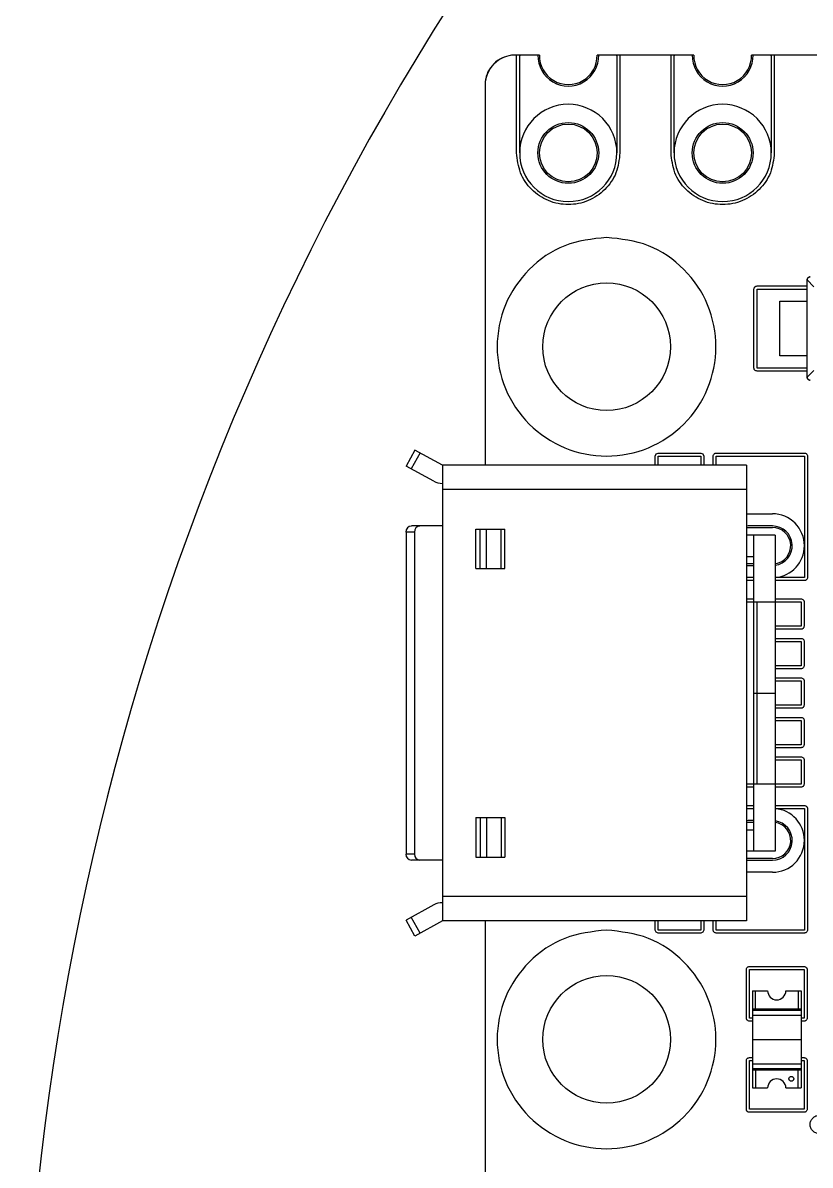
# Model space of a CAD drawing. Header units: millimetres. Extents: x -45 to 54, y -60 to 45.
# Drawn here: x -45 to -32.05, y 5.05 to 23.85 of the extents above; entities that cross this region are included whole.
import ezdxf

# ---------------------------------------------------------------- set-up
doc = ezdxf.new("R2010")
doc.units = ezdxf.units.MM

msp = doc.modelspace()

# ---------------------------------------------------------------- linework, layer by layer
at = {"color": 7, "linetype": 'Continuous', "lineweight": 25}
for p, q in [((-36.895, 23.318), (-36.961, 23.316)), ((-36.875, 23.318), (-36.895, 23.318)), ((-36.875, 23.308), (-36.875, 23.318)), ((-36.5, 23.318), (-36.874, 23.318)), ((-35.177, 23.318), (-35.551, 23.318)), ((-34.335, 23.318), (-35.176, 23.318)), ((-35.176, 23.318), (-35.175, 23.308)), ((-34.335, 23.308), (-34.335, 23.318)), ((-33.96, 23.318), (-34.334, 23.318)), ((-32.637, 23.318), (-33.011, 23.318)), ((-31.795, 23.318), (-32.636, 23.318)), ((-32.636, 23.318), (-32.635, 23.308)), ((-36.875, 21.708), (-36.875, 23.308)), ((-36.825, 21.708), (-36.825, 23.308)), ((-35.225, 23.308), (-35.225, 21.708)), ((-35.175, 23.308), (-35.175, 21.708)), ((-34.335, 21.708), (-34.335, 23.308)), ((-34.285, 21.708), (-34.285, 23.308)), ((-32.685, 23.308), (-32.685, 21.708)), ((-32.635, 23.308), (-32.635, 21.708)), ((-37.393, 22.883), (-37.395, 22.818)), ((-37.395, 22.818), (-37.395, 16.568)), ((-31.983, 19.506), (-32.095, 19.618)), ((-32.095, 18.018), (-32.095, 19.618)), ((-32.095, 19.618), (-32.095, 19.618)), ((-32.095, 19.268), (-32.095, 19.618)), ((-32.97, 18.168), (-32.97, 19.468)), ((-32.92, 19.518), (-32.095, 19.518)), ((-32.92, 18.168), (-32.92, 19.468)), ((-32.92, 19.468), (-32.095, 19.468)), ((-32.545, 18.368), (-32.545, 19.268)), ((-32.545, 19.268), (-32.095, 19.268)), ((-32.095, 18.368), (-32.545, 18.368)), ((-32.095, 18.018), (-32.095, 18.368)), ((-32.095, 18.168), (-32.92, 18.168)), ((-32.095, 18.118), (-32.92, 18.118)), ((-31.983, 18.129), (-32.095, 18.018)), ((-32.095, 18.018), (-32.095, 18.018)), ((-38.551, 16.818), (-38.695, 16.555)), ((-38.464, 16.77), (-38.608, 16.507)), ((-38.095, 16.568), (-38.551, 16.818)), ((-34.595, 16.718), (-34.581, 16.753)), ((-34.581, 16.753), (-34.545, 16.768)), ((-34.545, 16.768), (-33.845, 16.768)), ((-33.845, 16.768), (-33.81, 16.753)), ((-33.81, 16.753), (-33.795, 16.718)), ((-33.59, 16.768), (-32.14, 16.768)), ((-38.24, 16.305), (-38.695, 16.555)), ((-33.095, 16.568), (-38.095, 16.568)), ((-38.095, 16.568), (-38.095, 9.068)), ((-34.595, 16.568), (-34.595, 16.718)), ((-34.545, 16.568), (-34.545, 16.718)), ((-34.545, 16.718), (-33.845, 16.718)), ((-33.845, 16.718), (-33.845, 16.568)), ((-33.795, 16.718), (-33.795, 16.568)), ((-33.64, 16.568), (-33.64, 16.718)), ((-33.59, 16.718), (-32.14, 16.718)), ((-33.59, 16.568), (-33.59, 16.718)), ((-33.095, 16.568), (-33.095, 9.068)), ((-32.14, 16.718), (-32.14, 14.718)), ((-32.09, 16.718), (-32.09, 14.718)), ((-33.095, 16.168), (-38.095, 16.168)), ((-33.095, 15.767), (-33.065, 15.768)), ((-33.065, 15.768), (-32.665, 15.768)), ((-38.695, 15.468), (-38.695, 10.168)), ((-38.554, 15.468), (-38.695, 15.468)), ((-38.095, 15.568), (-38.607, 15.568)), ((-38.554, 15.468), (-38.554, 10.168)), ((-37.545, 15.518), (-37.069, 15.518)), ((-37.545, 14.868), (-37.545, 15.518)), ((-37.473, 14.868), (-37.473, 15.518)), ((-37.369, 14.868), (-37.369, 15.518)), ((-37.132, 14.868), (-37.132, 15.518)), ((-37.069, 14.868), (-37.069, 15.518)), ((-33.065, 15.568), (-33.095, 15.566)), ((-33.095, 15.541), (-33.065, 15.543)), ((-32.62, 15.418), (-33.095, 15.418)), ((-32.665, 15.568), (-33.065, 15.568)), ((-33.065, 15.543), (-32.665, 15.543)), ((-32.97, 10.218), (-32.97, 15.418)), ((-32.62, 15.418), (-32.62, 10.218)), ((-33.095, 15.068), (-32.97, 15.068)), ((-37.545, 14.868), (-37.069, 14.868)), ((-33.065, 14.943), (-33.095, 14.944)), ((-33.095, 14.919), (-33.065, 14.918)), ((-32.97, 14.943), (-33.065, 14.943)), ((-33.065, 14.918), (-32.97, 14.918)), ((-33.065, 14.718), (-33.095, 14.719)), ((-32.97, 14.718), (-33.095, 14.718)), ((-32.97, 14.668), (-33.095, 14.668)), ((-32.14, 14.718), (-32.62, 14.718)), ((-32.14, 14.668), (-32.62, 14.668)), ((-33.095, 14.368), (-32.97, 14.368)), ((-33.095, 14.318), (-32.195, 14.318)), ((-32.92, 11.318), (-32.92, 14.318)), ((-32.62, 14.368), (-32.195, 14.368)), ((-32.195, 14.318), (-32.195, 13.918)), ((-32.145, 14.318), (-32.145, 13.918)), ((-32.195, 13.918), (-32.62, 13.918)), ((-32.195, 13.868), (-32.62, 13.868)), ((-32.62, 13.718), (-32.195, 13.718)), ((-32.62, 13.668), (-32.195, 13.668)), ((-32.195, 13.668), (-32.195, 13.268)), ((-32.145, 13.668), (-32.145, 13.268)), ((-32.195, 13.268), (-32.62, 13.268)), ((-32.195, 13.218), (-32.62, 13.218)), ((-32.62, 13.068), (-32.195, 13.068)), ((-32.62, 13.018), (-32.195, 13.018)), ((-32.195, 13.018), (-32.195, 12.618)), ((-32.145, 13.018), (-32.145, 12.618)), ((-32.97, 12.818), (-32.62, 12.818)), ((-32.195, 12.618), (-32.62, 12.618)), ((-32.195, 12.568), (-32.62, 12.568)), ((-32.62, 12.418), (-32.195, 12.418)), ((-32.62, 12.368), (-32.195, 12.368)), ((-32.195, 12.368), (-32.195, 11.968)), ((-32.145, 12.368), (-32.145, 11.968)), ((-32.195, 11.968), (-32.62, 11.968)), ((-32.195, 11.918), (-32.62, 11.918)), ((-32.62, 11.768), (-32.195, 11.768)), ((-32.62, 11.718), (-32.195, 11.718)), ((-32.195, 11.718), (-32.195, 11.318)), ((-32.145, 11.718), (-32.145, 11.318)), ((-32.195, 11.318), (-33.095, 11.318)), ((-32.97, 11.268), (-33.095, 11.268)), ((-32.195, 11.268), (-32.62, 11.268)), ((-33.095, 10.968), (-32.97, 10.968)), ((-33.095, 10.918), (-32.97, 10.918)), ((-33.095, 10.917), (-33.065, 10.918)), ((-32.62, 10.968), (-32.14, 10.968)), ((-32.62, 10.918), (-32.14, 10.918)), ((-32.14, 10.918), (-32.14, 8.918)), ((-32.09, 10.918), (-32.09, 8.918)), ((-37.545, 10.768), (-37.069, 10.768)), ((-37.545, 10.768), (-37.545, 10.118)), ((-37.473, 10.768), (-37.473, 10.118)), ((-37.369, 10.768), (-37.369, 10.118)), ((-37.132, 10.768), (-37.132, 10.118)), ((-37.069, 10.768), (-37.069, 10.118)), ((-33.065, 10.718), (-33.095, 10.716)), ((-32.97, 10.718), (-33.065, 10.718)), ((-33.095, 10.691), (-33.065, 10.693)), ((-33.095, 10.568), (-32.97, 10.568)), ((-33.065, 10.693), (-32.97, 10.693)), ((-38.554, 10.168), (-38.695, 10.168)), ((-32.62, 10.218), (-33.095, 10.218)), ((-38.095, 10.068), (-38.607, 10.068)), ((-37.545, 10.118), (-37.069, 10.118)), ((-33.065, 10.093), (-33.095, 10.094)), ((-33.095, 10.069), (-33.065, 10.068)), ((-32.665, 10.093), (-33.065, 10.093)), ((-33.065, 10.068), (-32.665, 10.068)), ((-33.065, 9.868), (-33.095, 9.869)), ((-32.665, 9.868), (-33.065, 9.868)), ((-33.095, 9.468), (-38.095, 9.468)), ((-38.24, 9.331), (-38.695, 9.081)), ((-38.551, 8.818), (-38.695, 9.081)), ((-38.464, 8.866), (-38.608, 9.129)), ((-38.095, 9.068), (-38.551, 8.818)), ((-33.095, 9.068), (-38.095, 9.068)), ((-37.395, 9.068), (-37.395, 2.818)), ((-34.595, 8.918), (-34.595, 9.068)), ((-34.545, 8.918), (-34.545, 9.068)), ((-33.845, 9.068), (-33.845, 8.918)), ((-33.795, 9.068), (-33.795, 8.918)), ((-33.64, 8.918), (-33.64, 9.068)), ((-33.59, 8.918), (-33.59, 9.068)), ((-34.581, 8.883), (-34.595, 8.918)), ((-34.545, 8.868), (-34.581, 8.883)), ((-33.845, 8.918), (-34.545, 8.918)), ((-33.845, 8.868), (-34.545, 8.868)), ((-33.81, 8.883), (-33.845, 8.868)), ((-33.795, 8.918), (-33.81, 8.883)), ((-32.14, 8.918), (-33.59, 8.918)), ((-32.14, 8.868), (-33.59, 8.868)), ((-33.045, 8.318), (-32.145, 8.318)), ((-33.095, 7.468), (-33.095, 8.268)), ((-33.045, 7.468), (-33.045, 8.268)), ((-33.045, 8.268), (-32.145, 8.268)), ((-32.145, 8.268), (-32.145, 7.468)), ((-32.095, 8.268), (-32.095, 7.468)), ((-32.995, 7.918), (-32.995, 6.318)), ((-32.995, 7.918), (-32.745, 7.918)), ((-32.945, 7.618), (-32.945, 7.918)), ((-32.445, 7.918), (-32.195, 7.918)), ((-32.245, 7.918), (-32.245, 7.618)), ((-32.195, 7.918), (-32.195, 6.318)), ((-32.995, 7.618), (-32.195, 7.618)), ((-32.995, 7.598), (-32.195, 7.598)), ((-32.995, 7.468), (-33.045, 7.468)), ((-32.995, 7.418), (-33.045, 7.418)), ((-32.995, 7.518), (-32.195, 7.518)), ((-32.145, 7.468), (-32.195, 7.468)), ((-32.145, 7.418), (-32.195, 7.418)), ((-32.995, 7.118), (-32.195, 7.118)), ((-33.045, 6.818), (-32.995, 6.818)), ((-32.195, 6.818), (-32.145, 6.818)), ((-33.095, 5.968), (-33.095, 6.768)), ((-33.045, 6.768), (-32.995, 6.768)), ((-33.045, 5.968), (-33.045, 6.768)), ((-32.995, 6.717), (-32.195, 6.717)), ((-32.995, 6.638), (-32.195, 6.638)), ((-32.995, 6.618), (-32.195, 6.618)), ((-32.945, 6.618), (-32.945, 6.318)), ((-32.245, 6.318), (-32.245, 6.618)), ((-32.195, 6.768), (-32.145, 6.768)), ((-32.145, 6.768), (-32.145, 5.968)), ((-32.095, 6.768), (-32.095, 5.968)), ((-32.995, 6.318), (-32.745, 6.318)), ((-32.445, 6.318), (-32.195, 6.318)), ((-32.145, 5.968), (-33.045, 5.968)), ((-32.145, 5.918), (-33.045, 5.918))]:
    msp.add_line(p, q, dxfattribs=at)
for centre, radius in [((-36.025, 21.708), 0.5), ((-33.485, 21.708), 0.5), ((-36.025, 21.708), 0.475), ((-33.485, 21.708), 0.475), ((-35.395, 18.518), 1.05), ((-35.395, 7.118), 1.05), ((-32.355, 6.468), 0.04), ((-32.355, 6.468), 0.04)]:
    msp.add_circle(centre, radius, dxfattribs=at)
for centre, radius, start, end in [((0, 0), 45, 58.796, 306.9542), ((-36.895, 22.818), 0.5, 90.0002, 179.9998), ((-36.025, 23.308), 0.8, 179.2838, 180), ((-36.025, 23.308), 0.5, 178.854, 1.146), ((-36.025, 23.308), 0.475, 178.7937, 1.2063), ((-36.025, 23.308), 0.8, 0, 0.7162), ((-33.485, 23.308), 0.8, 179.2838, 180), ((-33.485, 23.308), 0.5, 178.854, 1.146), ((-33.485, 23.308), 0.475, 178.7937, 1.2063), ((-33.485, 23.308), 0.8, 0, 0.7162), ((-36.025, 21.708), 0.8, 90.0001, 179.9999), ((-36.025, 21.708), 0.8, 359.9999, 90.0001), ((-33.485, 21.708), 0.8, 90.0001, 179.9999), ((-33.485, 21.708), 0.8, 359.9999, 90.0001), ((-36.025, 21.708), 0.8, 180, 0), ((-33.485, 21.708), 0.8, 180, 0), ((-38.095, 16.568), 0.3, 241.2509, 270), ((-32.665, 15.243), 0.525, 360, 90.0001), ((-38.601, 15.473), 0.0947, 93.8114, 183.3612), ((-38.46, 15.473), 0.0947, 93.8114, 183.3612), ((-32.665, 15.243), 0.325, 277.9588, 90), ((-32.665, 15.243), 0.3, 278.6269, 90), ((-32.665, 15.243), 0.525, 274.9171, 360), ((-32.665, 10.393), 0.525, 360, 85.083), ((-32.665, 10.393), 0.325, 270, 82.0412), ((-32.665, 10.393), 0.3, 270, 81.3731), ((-32.665, 10.393), 0.525, 270, 360), ((-38.601, 10.162), 0.0947, 176.6388, 266.1886), ((-38.46, 10.162), 0.0947, 176.6388, 266.1886), ((-38.095, 9.068), 0.3, 90, 118.7491), ((-32.595, 7.918), 0.15, 180, 0), ((-32.595, 6.318), 0.15, 0, 180)]:
    msp.add_arc(centre, radius, start, end, dxfattribs=at)
for points, knots in [([(-36.961, 23.316), (-37.015, 23.304), (-37.123, 23.28), (-37.256, 23.178), (-37.358, 23.045), (-37.381, 22.937), (-37.393, 22.883)], [0, 0, 0, 0, 0.249768, 0.499975, 0.749769, 1, 1, 1, 1]), ([(-32.095, 19.618), (-32.094, 19.625), (-32.092, 19.639), (-32.079, 19.656), (-32.062, 19.665), (-32.051, 19.667), (-32.045, 19.667)], [0, 0, 0, 0, 0.279628, 0.559257, 0.779628, 1, 1, 1, 1]), ([(-32.97, 19.468), (-32.97, 19.474), (-32.968, 19.488), (-32.958, 19.501), (-32.949, 19.51), (-32.937, 19.516), (-32.927, 19.517), (-32.92, 19.518)], [0, 0, 0, 0, 0.249526, 0.499052, 0.62441, 0.746441, 1, 1, 1, 1]), ([(-32.92, 18.118), (-32.927, 18.119), (-32.94, 18.12), (-32.954, 18.13), (-32.962, 18.14), (-32.969, 18.151), (-32.97, 18.161), (-32.97, 18.168)], [0, 0, 0, 0, 0.249526, 0.499052, 0.62441, 0.746441, 1, 1, 1, 1]), ([(-32.095, 18.018), (-32.094, 18.011), (-32.092, 17.996), (-32.079, 17.98), (-32.062, 17.97), (-32.051, 17.969), (-32.045, 17.968)], [0, 0, 0, 0, 0.279628, 0.559257, 0.779628, 1, 1, 1, 1]), ([(-33.64, 16.718), (-33.64, 16.724), (-33.638, 16.738), (-33.628, 16.751), (-33.619, 16.76), (-33.607, 16.766), (-33.597, 16.767), (-33.59, 16.768)], [0, 0, 0, 0, 0.249526, 0.499052, 0.62441, 0.746441, 1, 1, 1, 1]), ([(-32.14, 16.768), (-32.134, 16.767), (-32.121, 16.766), (-32.107, 16.756), (-32.099, 16.746), (-32.092, 16.734), (-32.091, 16.725), (-32.09, 16.718)], [0, 0, 0, 0, 0.249526, 0.499052, 0.62441, 0.746441, 1, 1, 1, 1]), ([(-32.09, 14.718), (-32.091, 14.711), (-32.093, 14.698), (-32.103, 14.684), (-32.112, 14.676), (-32.124, 14.67), (-32.134, 14.669), (-32.14, 14.668)], [0, 0, 0, 0, 0.2495261, 0.4990522, 0.6244104, 0.7464411, 1, 1, 1, 1]), ([(-32.195, 14.368), (-32.189, 14.367), (-32.176, 14.366), (-32.162, 14.356), (-32.154, 14.346), (-32.147, 14.334), (-32.146, 14.325), (-32.145, 14.318)], [0, 0, 0, 0, 0.249526, 0.499052, 0.62441, 0.746441, 1, 1, 1, 1]), ([(-32.145, 13.918), (-32.146, 13.911), (-32.148, 13.898), (-32.158, 13.884), (-32.167, 13.876), (-32.179, 13.87), (-32.189, 13.869), (-32.195, 13.868)], [0, 0, 0, 0, 0.249526, 0.499052, 0.62441, 0.746441, 1, 1, 1, 1]), ([(-32.195, 13.718), (-32.189, 13.717), (-32.176, 13.716), (-32.162, 13.706), (-32.154, 13.696), (-32.147, 13.684), (-32.146, 13.675), (-32.145, 13.668)], [0, 0, 0, 0, 0.249526, 0.499052, 0.62441, 0.746441, 1, 1, 1, 1]), ([(-32.145, 13.268), (-32.146, 13.261), (-32.148, 13.248), (-32.158, 13.234), (-32.167, 13.226), (-32.179, 13.22), (-32.189, 13.219), (-32.195, 13.218)], [0, 0, 0, 0, 0.249526, 0.499052, 0.62441, 0.746441, 1, 1, 1, 1]), ([(-32.195, 13.068), (-32.189, 13.067), (-32.176, 13.066), (-32.162, 13.056), (-32.154, 13.046), (-32.147, 13.034), (-32.146, 13.025), (-32.145, 13.018)], [0, 0, 0, 0, 0.2495261, 0.4990522, 0.6244104, 0.7464411, 1, 1, 1, 1]), ([(-32.145, 12.618), (-32.146, 12.611), (-32.148, 12.598), (-32.158, 12.584), (-32.167, 12.576), (-32.179, 12.57), (-32.189, 12.569), (-32.195, 12.568)], [0, 0, 0, 0, 0.249526, 0.499052, 0.62441, 0.746441, 1, 1, 1, 1]), ([(-32.195, 12.418), (-32.189, 12.417), (-32.176, 12.416), (-32.162, 12.406), (-32.154, 12.396), (-32.147, 12.384), (-32.146, 12.375), (-32.145, 12.368)], [0, 0, 0, 0, 0.249526, 0.499052, 0.62441, 0.746441, 1, 1, 1, 1]), ([(-32.145, 11.968), (-32.146, 11.961), (-32.148, 11.948), (-32.158, 11.934), (-32.167, 11.926), (-32.179, 11.92), (-32.189, 11.919), (-32.195, 11.918)], [0, 0, 0, 0, 0.249526, 0.499052, 0.62441, 0.746441, 1, 1, 1, 1]), ([(-32.195, 11.768), (-32.189, 11.767), (-32.176, 11.766), (-32.162, 11.756), (-32.154, 11.746), (-32.147, 11.734), (-32.146, 11.725), (-32.145, 11.718)], [0, 0, 0, 0, 0.249526, 0.499052, 0.62441, 0.746441, 1, 1, 1, 1]), ([(-32.145, 11.318), (-32.146, 11.311), (-32.148, 11.298), (-32.158, 11.284), (-32.167, 11.276), (-32.179, 11.27), (-32.189, 11.269), (-32.195, 11.268)], [0, 0, 0, 0, 0.249526, 0.499052, 0.62441, 0.746441, 1, 1, 1, 1]), ([(-32.14, 10.968), (-32.134, 10.967), (-32.121, 10.966), (-32.107, 10.956), (-32.099, 10.946), (-32.092, 10.934), (-32.091, 10.925), (-32.09, 10.918)], [0, 0, 0, 0, 0.249526, 0.499052, 0.62441, 0.746441, 1, 1, 1, 1]), ([(-33.59, 8.868), (-33.597, 8.869), (-33.61, 8.87), (-33.624, 8.88), (-33.632, 8.89), (-33.639, 8.901), (-33.64, 8.911), (-33.64, 8.918)], [0, 0, 0, 0, 0.249526, 0.499052, 0.62441, 0.746441, 1, 1, 1, 1]), ([(-32.09, 8.918), (-32.091, 8.911), (-32.093, 8.898), (-32.103, 8.884), (-32.112, 8.876), (-32.124, 8.87), (-32.134, 8.869), (-32.14, 8.868)], [0, 0, 0, 0, 0.249526, 0.499052, 0.62441, 0.746441, 1, 1, 1, 1]), ([(-33.095, 8.268), (-33.095, 8.274), (-33.093, 8.288), (-33.083, 8.301), (-33.074, 8.31), (-33.062, 8.316), (-33.052, 8.317), (-33.045, 8.318)], [0, 0, 0, 0, 0.249526, 0.499052, 0.62441, 0.746441, 1, 1, 1, 1]), ([(-32.145, 8.318), (-32.139, 8.317), (-32.126, 8.316), (-32.112, 8.306), (-32.104, 8.296), (-32.097, 8.284), (-32.096, 8.275), (-32.095, 8.268)], [0, 0, 0, 0, 0.249526, 0.499052, 0.62441, 0.746441, 1, 1, 1, 1]), ([(-33.045, 7.418), (-33.052, 7.419), (-33.065, 7.42), (-33.079, 7.43), (-33.087, 7.44), (-33.094, 7.451), (-33.095, 7.461), (-33.095, 7.468)], [0, 0, 0, 0, 0.2495261, 0.4990522, 0.6244104, 0.7464411, 1, 1, 1, 1]), ([(-32.095, 7.468), (-32.096, 7.461), (-32.098, 7.448), (-32.108, 7.434), (-32.117, 7.426), (-32.129, 7.42), (-32.139, 7.419), (-32.145, 7.418)], [0, 0, 0, 0, 0.249526, 0.499052, 0.62441, 0.746441, 1, 1, 1, 1]), ([(-33.095, 6.768), (-33.095, 6.774), (-33.093, 6.788), (-33.083, 6.801), (-33.074, 6.81), (-33.062, 6.816), (-33.052, 6.817), (-33.045, 6.818)], [0, 0, 0, 0, 0.249526, 0.499052, 0.62441, 0.746441, 1, 1, 1, 1]), ([(-32.145, 6.818), (-32.139, 6.817), (-32.126, 6.816), (-32.112, 6.806), (-32.104, 6.796), (-32.097, 6.784), (-32.096, 6.775), (-32.095, 6.768)], [0, 0, 0, 0, 0.249526, 0.499052, 0.62441, 0.746441, 1, 1, 1, 1]), ([(-33.045, 5.918), (-33.052, 5.919), (-33.065, 5.92), (-33.079, 5.93), (-33.087, 5.94), (-33.094, 5.951), (-33.095, 5.961), (-33.095, 5.968)], [0, 0, 0, 0, 0.249526, 0.499052, 0.62441, 0.746441, 1, 1, 1, 1]), ([(-32.095, 5.968), (-32.096, 5.961), (-32.098, 5.948), (-32.108, 5.934), (-32.117, 5.926), (-32.129, 5.92), (-32.139, 5.919), (-32.145, 5.918)], [0, 0, 0, 0, 0.249526, 0.499052, 0.62441, 0.746441, 1, 1, 1, 1]), ([(-31.895, 5.868), (-31.915, 5.866), (-31.955, 5.862), (-32.004, 5.826), (-32.038, 5.777), (-32.049, 5.718), (-32.039, 5.659), (-32.004, 5.609), (-31.955, 5.575), (-31.896, 5.564), (-31.836, 5.575), (-31.787, 5.609), (-31.753, 5.659), (-31.742, 5.718), (-31.752, 5.777), (-31.787, 5.826), (-31.836, 5.862), (-31.876, 5.866), (-31.895, 5.868)], [0, 0, 0, 0, 0.062331, 0.124974, 0.187163, 0.249974, 0.312163, 0.374973, 0.437163, 0.499973, 0.562163, 0.624973, 0.687162, 0.749973, 0.812162, 0.874973, 0.937332, 1, 1, 1, 1])]:
    msp.add_open_spline(points, degree=3, knots=knots, dxfattribs=at)
for points in [[(-35.175, 21.708), (-35.188, 21.597), (-35.214, 21.374), (-35.41, 21.091), (-35.691, 20.902), (-36.025, 20.836), (-36.36, 20.902), (-36.641, 21.091), (-36.837, 21.374), (-36.863, 21.597), (-36.875, 21.708)], [(-32.635, 21.708), (-32.648, 21.597), (-32.674, 21.374), (-32.87, 21.091), (-33.151, 20.902), (-33.485, 20.836), (-33.82, 20.902), (-34.101, 21.091), (-34.297, 21.374), (-34.323, 21.597), (-34.335, 21.708)], [(-35.395, 20.318), (-35.16, 20.291), (-34.689, 20.237), (-34.09, 19.82), (-33.689, 19.226), (-33.549, 18.518), (-33.689, 17.811), (-34.09, 17.212), (-34.689, 16.812), (-35.395, 16.671), (-36.102, 16.812), (-36.701, 17.212), (-37.102, 17.811), (-37.242, 18.518), (-37.102, 19.226), (-36.701, 19.82), (-36.102, 20.237), (-35.631, 20.291), (-35.395, 20.318)], [(-32.045, 19.668), (-32.052, 19.667), (-32.065, 19.666), (-32.082, 19.654), (-32.093, 19.638), (-32.095, 19.624), (-32.095, 19.618)], [(-32.045, 17.968), (-32.052, 17.969), (-32.065, 17.97), (-32.082, 17.982), (-32.093, 17.998), (-32.095, 18.011), (-32.095, 18.018)], [(-35.395, 8.918), (-35.16, 8.891), (-34.689, 8.837), (-34.09, 8.42), (-33.689, 7.826), (-33.549, 7.118), (-33.689, 6.411), (-34.09, 5.812), (-34.689, 5.412), (-35.395, 5.271), (-36.102, 5.412), (-36.701, 5.812), (-37.102, 6.411), (-37.242, 7.118), (-37.102, 7.826), (-36.701, 8.42), (-36.102, 8.837), (-35.631, 8.891), (-35.395, 8.918)]]:
    msp.add_open_spline(points, degree=3, dxfattribs=at)

doc.saveas('drawing.dxf')
